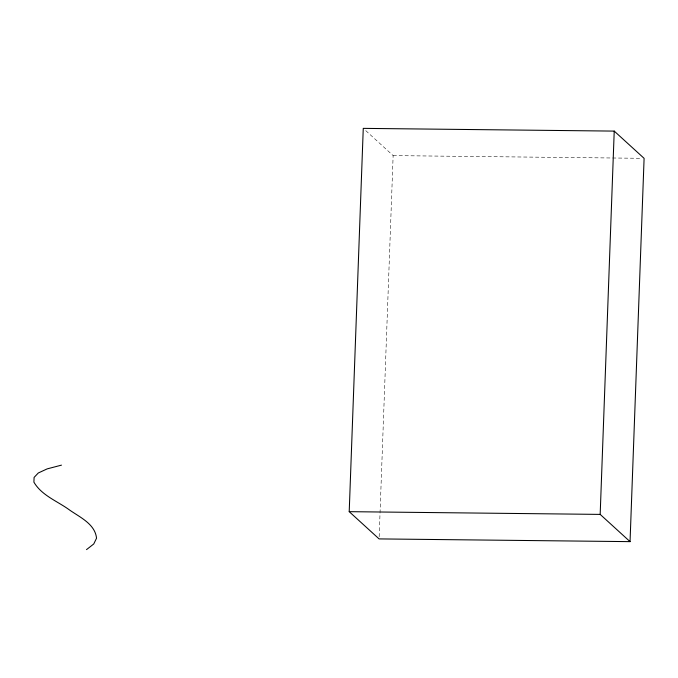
<?xml version="1.0" encoding="UTF-8"?>
<svg xmlns="http://www.w3.org/2000/svg" width="678" height="678" viewBox="0 0 678 678"><rect width="100%" height="100%" fill="white"/><g stroke="black" fill="none" stroke-linecap="round" stroke-linejoin="round"><path stroke-width="0.51" stroke-dasharray="3.39 2.54" d="M379.163 536.798L393.138 155.609L364.798 129.769M393.138 155.609L641.981 158.313"/><path stroke-width="1.02" d="M349.212 511.67L363.264 128.371L614.226 131.1L644.1 158.338L630.048 541.637L379.087 538.908L349.212 511.67L600.174 514.399L630.048 541.637M600.174 514.399L614.226 131.1M86.504 549.629L93.75 543.968L96.539 538.213C95.013 523.424 78.767 516.831 68.156 509C56.393 500.762 41.383 495.059 33.9 482.143L34.095 477.422L38.29 472.99L47.18 468.879L61.478 465.133"/></g></svg>
